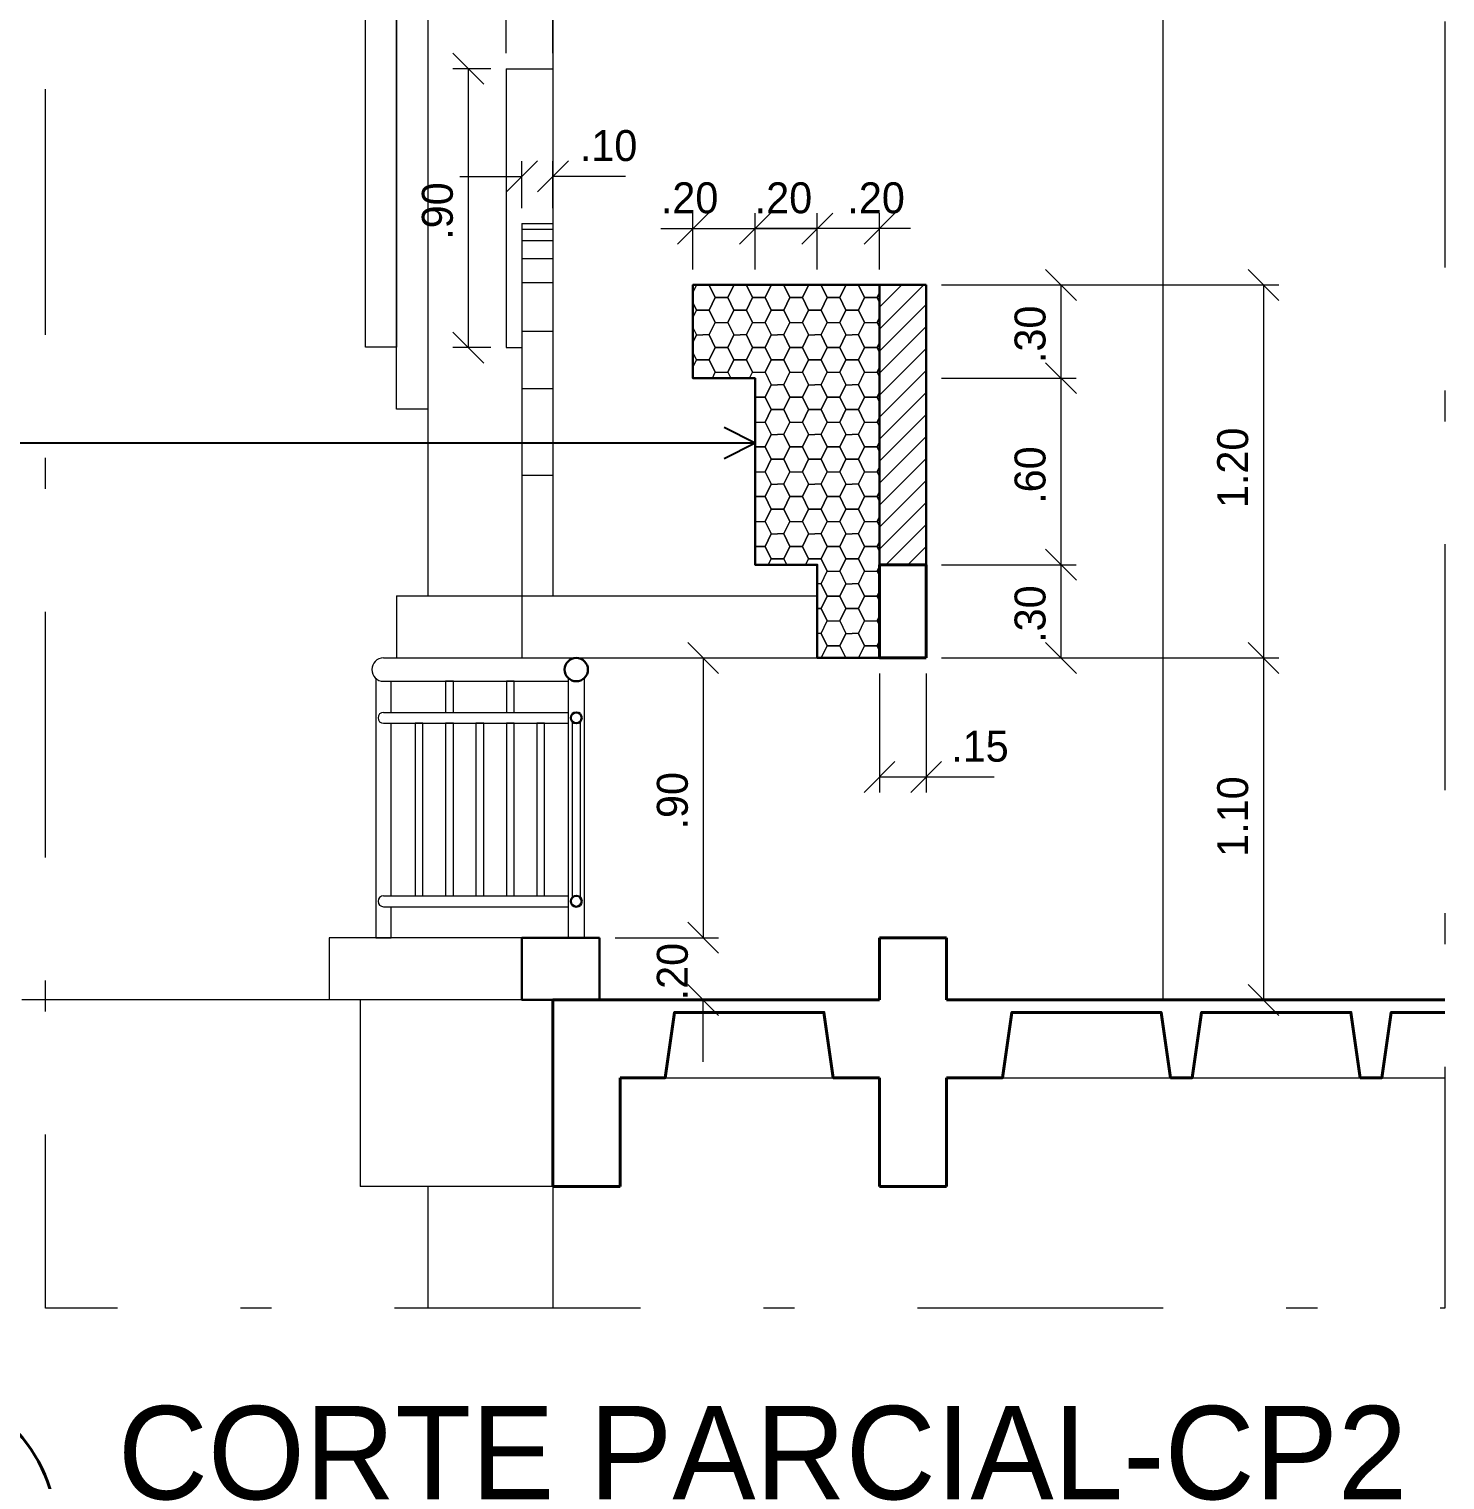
# Model space of a CAD drawing. Header units: metres. Extents: x 3.9 to 63.3, y 8 to 50.1.
# Drawn here: x 52.453 to 57.006, y 42.281 to 46.948 of the extents above; entities that cross this region are included whole.
import ezdxf
from ezdxf.enums import TextEntityAlignment as Align

# ---------------------------------------------------------------- set-up
doc = ezdxf.new("R2010")
doc.units = ezdxf.units.M
doc.header["$MEASUREMENT"] = 0
doc.linetypes.add('DGN Style 3', pattern=[1.383601, 0.988287, -0.395315])
doc.linetypes.add('DGN Style 4', pattern=[1.582247, 0.790629, -0.395315, 0.000988287, -0.395315])
doc.layers.get('Defpoints').update_dxf_attribs({"lineweight": 0})
for name, color, linetype, lineweight in [('$1$23B - Cotas Aux 2', 7, 'Continuous', 0), ('11 - Acabamentos', 7, 'Continuous', 0), ('5 - Laje em Corte', 7, 'Continuous', 0), ('Level 11-1', 7, 'Continuous', 0), ('Level 12', 7, 'Continuous', 0), ('Level 15', 7, 'Continuous', 0), ('Level 24-1', 7, 'Continuous', 0), ('Level 50', 7, 'Continuous', 0), ('Level 7', 7, 'Continuous', 0), ('Level 8', 7, 'Continuous', 0)]:
    doc.layers.add(name, color=color, linetype=linetype, lineweight=lineweight)
doc.styles.add('Style-CIVIL', font='CIVIL.shx')
doc.styles.add('Style-INTL_ENGINEERING', font='INTL_ENGINEERING.shx')
doc.dimstyles.get("Standard").update_dxf_attribs({"dimtxt": 0.18, "dimasz": 0.18, "dimexe": 0.18, "dimexo": 0.0625, "dimgap": 0.09, "dimtad": 0, "dimtih": 1, "dimtoh": 1, "dimdec": 4, "dimzin": 1, "dimdsep": 46, "dimtxsty": 'Standard', "dimcen": 0, "dimadec": 0, "dimazin": 0, "dimtfac": 1, "dimtdec": 4, "dimtofl": 0, "dimtmove": 0, "dimatfit": 3, "dimfxl": 0, "dimtolj": 1, "dimtzin": 1, "dimarcsym": 0})

# ---------------------------------------------------------------- blocks, each defined once
blk = doc.blocks.new('*U655')
at = {"layer": 'Level 8', "color": 172, "linetype": 'Continuous', "lineweight": 0, "extrusion": (0, 0, -1), "flags": 128}
for points in [[(-0.3845, 0.025), (0.45, 0.025), (0.45, -0.025), (-0.3845, -0.025)], [(-0.2452, 0.0125), (0.3203, 0.0125)], [(0.3203, -0.0125), (-0.2452, -0.0125)]]:
    blk.add_lwpolyline(points, dxfattribs=at)
at = {"layer": 'Level 8', "color": 172, "linetype": 'Continuous', "lineweight": 30, "extrusion": (0, 0, -1)}
for centre, radius in [((0.3325, 0), 0.0175), ((-0.2575, 0), 0.0175), ((-0.4125, 0), 0.0375)]:
    blk.add_circle(centre, radius, dxfattribs=at)
blk = doc.blocks.new('*U657')
at = {"layer": 'Level 11-1', "color": 2, "linetype": 'Continuous', "lineweight": 40}
blk.add_circle((-0.078187, -0.000775), 0.0096, dxfattribs=at)
at = {"layer": 'Level 11-1', "color": 2, "linetype": 'Continuous', "lineweight": 40, "style": 'Style-INTL_ENGINEERING'}
blk.add_text('CORTE PARCIAL-CP2', height=0.00599988, rotation=0.00068, dxfattribs=at).set_placement((-0.06465, 0.00138))
blk = doc.blocks.new('TerminatorOpen')
at = {"color": 0, "linetype": 'ByBlock', "lineweight": -2}
for q in [(-1, 0.5), (-1, 0), (-1, -0.5)]:
    blk.add_line((0, 0), q, dxfattribs=at)
blk = doc.blocks.new('*D660')
at = {"layer": 'Defpoints', "color": 2, "linetype": 'Continuous', "lineweight": 0}
for p, q in [((56.3728, 44.9751), (56.4723, 44.8756)), ((55.3873, 44.9253), (56.472, 44.9253)), ((56.4225, 44.9253), (56.4225, 43.8253)), ((56.4723, 43.7756), (56.3728, 43.8751)), ((56.1479, 43.8253), (56.472, 43.8253))]:
    blk.add_line(p, q, dxfattribs=at)
at = {"layer": 'Defpoints'}
for p in [(55.3378, 44.9253), (56.4225, 44.3753), (56.0984, 43.8253), (56.4225, 43.8253)]:
    blk.add_point(p, dxfattribs=at)
at = {"layer": 'Defpoints', "color": 2, "linetype": 'Continuous', "lineweight": 0, "style": 'Style-INTL_ENGINEERING'}
blk.add_text('1.10', height=0.0995, rotation=90, dxfattribs=at).set_placement((56.3233, 44.2856), align=Align.MIDDLE_LEFT)
blk = doc.blocks.new('_Oblique')
at = {"color": 0, "linetype": 'ByBlock', "lineweight": -2}
blk.add_line((0.5, 0.5), (-0.5, -0.5), dxfattribs=at)
blk = doc.blocks.new('*D659')
at = {"layer": 'Defpoints', "color": 2, "linetype": 'Continuous', "lineweight": 0}
for p, q in [((56.3728, 46.1751), (56.4723, 46.0756)), ((55.3873, 46.1253), (56.472, 46.1253)), ((56.4225, 46.1253), (56.4225, 44.9253)), ((56.4723, 44.8756), (56.3728, 44.9751)), ((55.3873, 44.9253), (56.472, 44.9253))]:
    blk.add_line(p, q, dxfattribs=at)
at = {"layer": 'Defpoints'}
for p in [(55.3378, 46.1253), (56.4225, 45.5253), (55.3378, 44.9253), (56.4225, 44.9253)]:
    blk.add_point(p, dxfattribs=at)
at = {"layer": 'Defpoints', "color": 2, "linetype": 'Continuous', "lineweight": 0, "style": 'Style-INTL_ENGINEERING'}
blk.add_text('1.20', height=0.0995, rotation=90, dxfattribs=at).set_placement((56.3233, 45.4074), align=Align.MIDDLE_LEFT)
blk = doc.blocks.new('*D662')
at = {"layer": 'Defpoints', "color": 2, "linetype": 'Continuous', "lineweight": 0}
for p, q in [((54.6208, 44.2248), (54.6208, 44.0253)), ((54.6706, 43.9756), (54.5711, 44.0751)), ((54.3373, 44.0253), (54.6703, 44.0253)), ((54.5711, 43.8751), (54.6706, 43.7756)), ((54.3188, 43.8253), (54.6703, 43.8253)), ((54.6208, 43.6258), (54.6208, 43.8253))]:
    blk.add_line(p, q, dxfattribs=at)
at = {"layer": 'Defpoints'}
for p in [(54.2878, 44.0253), (54.6208, 43.9253), (54.2693, 43.8253), (54.6208, 43.8253)]:
    blk.add_point(p, dxfattribs=at)
at = {"layer": 'Defpoints', "color": 2, "linetype": 'Continuous', "lineweight": 0, "style": 'Style-INTL_ENGINEERING'}
blk.add_text('.20', height=0.0995, rotation=90, dxfattribs=at).set_placement((54.5216, 43.8239), align=Align.MIDDLE_LEFT)
blk = doc.blocks.new('*D661')
at = {"layer": 'Defpoints', "color": 2, "linetype": 'Continuous', "lineweight": 0}
for p, q in [((54.5711, 44.9751), (54.6706, 44.8756)), ((54.5623, 44.9253), (54.6703, 44.9253)), ((54.6208, 44.9253), (54.6208, 44.0253)), ((54.6706, 43.9756), (54.5711, 44.0751)), ((54.3373, 44.0253), (54.6703, 44.0253))]:
    blk.add_line(p, q, dxfattribs=at)
at = {"layer": 'Defpoints'}
for p in [(54.5128, 44.9253), (54.6208, 44.4753), (54.2878, 44.0253), (54.6208, 44.0253)]:
    blk.add_point(p, dxfattribs=at)
at = {"layer": 'Defpoints', "color": 2, "linetype": 'Continuous', "lineweight": 0, "style": 'Style-INTL_ENGINEERING'}
blk.add_text('.90', height=0.0995, rotation=90, dxfattribs=at).set_placement((54.5216, 44.3735), align=Align.MIDDLE_LEFT)
blk = doc.blocks.new('*D663')
at = {"layer": 'Defpoints', "color": 2, "linetype": 'Continuous', "lineweight": 0}
for p, q in [((53.9381, 47.0216), (54.0376, 47.1211)), ((53.9878, 46.8703), (53.9878, 47.1208)), ((54.1876, 47.1211), (54.0881, 47.0216)), ((54.1378, 46.8703), (54.1378, 47.1208)), ((54.1378, 47.0713), (53.9878, 47.0713)), ((54.4199, 47.0713), (54.1378, 47.0713))]:
    blk.add_line(p, q, dxfattribs=at)
at = {"layer": 'Defpoints'}
for p in [(54.1378, 47.0713), (54.3509, 47.0713), (53.9878, 46.8208), (54.1378, 46.8208)]:
    blk.add_point(p, dxfattribs=at)
at = {"layer": 'Defpoints', "color": 2, "linetype": 'Continuous', "lineweight": 0, "style": 'Style-INTL_ENGINEERING'}
blk.add_text('.15', height=0.0995, dxfattribs=at).set_placement((54.282, 47.1706), align=Align.MIDDLE_LEFT)
blk = doc.blocks.new('*D664')
at = {"layer": 'Defpoints', "color": 2, "linetype": 'Continuous', "lineweight": 0}
for p, q in [((54.0876, 46.5241), (53.9881, 46.4246)), ((54.0378, 46.3721), (54.0378, 46.5239)), ((54.0881, 46.4246), (54.1876, 46.5241)), ((54.1378, 46.3721), (54.1378, 46.5239)), ((53.8383, 46.4744), (54.0378, 46.4744)), ((54.3706, 46.4744), (54.1378, 46.4744))]:
    blk.add_line(p, q, dxfattribs=at)
at = {"layer": 'Defpoints'}
for p in [(54.1378, 46.4744), (54.2973, 46.4744), (54.0378, 46.3226), (54.1378, 46.3226)]:
    blk.add_point(p, dxfattribs=at)
at = {"layer": 'Defpoints', "color": 2, "linetype": 'Continuous', "lineweight": 0, "style": 'Style-INTL_ENGINEERING'}
blk.add_text('.10', height=0.0995, dxfattribs=at).set_placement((54.2241, 46.5736), align=Align.MIDDLE_LEFT)
blk = doc.blocks.new('*D665')
at = {"layer": 'Defpoints', "color": 2, "linetype": 'Continuous', "lineweight": 0}
for p, q in [((55.1878, 44.8758), (55.1878, 44.4928)), ((55.3378, 44.8758), (55.3378, 44.4928)), ((55.1381, 44.4925), (55.2376, 44.592)), ((55.3876, 44.592), (55.2881, 44.4925)), ((55.3378, 44.5423), (55.1878, 44.5423)), ((55.5562, 44.5423), (55.3378, 44.5423))]:
    blk.add_line(p, q, dxfattribs=at)
at = {"layer": 'Defpoints'}
for p in [(55.1878, 44.9253), (55.3378, 44.9253), (55.3378, 44.5423), (55.4873, 44.5423)]:
    blk.add_point(p, dxfattribs=at)
at = {"layer": 'Defpoints', "color": 2, "linetype": 'Continuous', "lineweight": 0, "style": 'Style-INTL_ENGINEERING'}
blk.add_text('.15', height=0.0995, dxfattribs=at).set_placement((55.4183, 44.6415), align=Align.MIDDLE_LEFT)
blk = doc.blocks.new('*D666')
at = {"layer": 'Defpoints', "color": 2, "linetype": 'Continuous', "lineweight": 0}
for p, q in [((53.8155, 46.8706), (53.915, 46.7711)), ((53.9383, 46.8208), (53.8158, 46.8208)), ((53.8653, 46.8208), (53.8653, 45.9237)), ((53.915, 45.874), (53.8155, 45.9735)), ((53.9383, 45.9237), (53.8158, 45.9237))]:
    blk.add_line(p, q, dxfattribs=at)
at = {"layer": 'Defpoints'}
for p in [(53.9878, 46.8208), (53.8653, 46.3723), (53.8653, 45.9237), (53.9878, 45.9237)]:
    blk.add_point(p, dxfattribs=at)
at = {"layer": 'Defpoints', "color": 2, "linetype": 'Continuous', "lineweight": 0, "style": 'Style-INTL_ENGINEERING'}
blk.add_text('.90', height=0.0995, rotation=90, dxfattribs=at).set_placement((53.766, 46.2704), align=Align.MIDDLE_LEFT)
blk = doc.blocks.new('*D668')
at = {"layer": 'Defpoints', "color": 2, "linetype": 'Continuous', "lineweight": 0}
for p, q in [((55.7213, 45.8751), (55.8208, 45.7756)), ((55.3873, 45.8253), (55.8205, 45.8253)), ((55.771, 45.8253), (55.771, 45.2253)), ((55.8208, 45.1756), (55.7213, 45.2751)), ((55.3873, 45.2253), (55.8205, 45.2253))]:
    blk.add_line(p, q, dxfattribs=at)
at = {"layer": 'Defpoints'}
for p in [(55.3378, 45.8253), (55.771, 45.5253), (55.3378, 45.2253), (55.771, 45.2253)]:
    blk.add_point(p, dxfattribs=at)
at = {"layer": 'Defpoints', "color": 2, "linetype": 'Continuous', "lineweight": 0, "style": 'Style-INTL_ENGINEERING'}
blk.add_text('.60', height=0.0995, rotation=90, dxfattribs=at).set_placement((55.6718, 45.4211), align=Align.MIDDLE_LEFT)
blk = doc.blocks.new('*D669')
at = {"layer": 'Defpoints', "color": 2, "linetype": 'Continuous', "lineweight": 0}
for p, q in [((55.7213, 45.2751), (55.8208, 45.1756)), ((55.3873, 45.2253), (55.8205, 45.2253)), ((55.771, 45.2253), (55.771, 44.9253)), ((55.8208, 44.8756), (55.7213, 44.9751)), ((55.3873, 44.9253), (55.8205, 44.9253))]:
    blk.add_line(p, q, dxfattribs=at)
at = {"layer": 'Defpoints'}
for p in [(55.3378, 45.2253), (55.771, 45.0753), (55.3378, 44.9253), (55.771, 44.9253)]:
    blk.add_point(p, dxfattribs=at)
at = {"layer": 'Defpoints', "color": 2, "linetype": 'Continuous', "lineweight": 0, "style": 'Style-INTL_ENGINEERING'}
blk.add_text('.30', height=0.0995, rotation=90, dxfattribs=at).set_placement((55.6718, 44.9739), align=Align.MIDDLE_LEFT)
blk = doc.blocks.new('*D667')
at = {"layer": 'Defpoints', "color": 2, "linetype": 'Continuous', "lineweight": 0}
for p, q in [((55.7213, 46.1751), (55.8208, 46.0756)), ((55.3873, 46.1253), (55.8205, 46.1253)), ((55.771, 46.1253), (55.771, 45.8253)), ((55.8208, 45.7756), (55.7213, 45.8751)), ((55.3873, 45.8253), (55.8205, 45.8253))]:
    blk.add_line(p, q, dxfattribs=at)
at = {"layer": 'Defpoints'}
for p in [(55.3378, 46.1253), (55.771, 45.9753), (55.3378, 45.8253), (55.771, 45.8253)]:
    blk.add_point(p, dxfattribs=at)
at = {"layer": 'Defpoints', "color": 2, "linetype": 'Continuous', "lineweight": 0, "style": 'Style-INTL_ENGINEERING'}
blk.add_text('.30', height=0.0995, rotation=90, dxfattribs=at).set_placement((55.6718, 45.8739), align=Align.MIDDLE_LEFT)
blk = doc.blocks.new('*D671')
at = {"layer": 'Defpoints', "color": 2, "linetype": 'Continuous', "lineweight": 0}
for p, q in [((54.8376, 46.356), (54.7381, 46.2565)), ((54.7878, 46.1748), (54.7878, 46.3558)), ((54.9381, 46.2565), (55.0376, 46.356)), ((54.9878, 46.1748), (54.9878, 46.3558)), ((54.5883, 46.3063), (54.7878, 46.3063)), ((55.1873, 46.3063), (54.9878, 46.3063))]:
    blk.add_line(p, q, dxfattribs=at)
at = {"layer": 'Defpoints'}
for p in [(54.7878, 46.3063), (54.8878, 46.3063), (54.7878, 46.1253), (54.9878, 46.1253)]:
    blk.add_point(p, dxfattribs=at)
at = {"layer": 'Defpoints', "color": 2, "linetype": 'Continuous', "lineweight": 0, "style": 'Style-INTL_ENGINEERING'}
blk.add_text('.20', height=0.0995, dxfattribs=at).set_placement((54.7864, 46.4055), align=Align.MIDDLE_LEFT)
blk = doc.blocks.new('*D672')
at = {"layer": 'Defpoints', "color": 2, "linetype": 'Continuous', "lineweight": 0}
for p, q in [((54.6376, 46.356), (54.5381, 46.2565)), ((54.5878, 46.1748), (54.5878, 46.3558)), ((54.7381, 46.2565), (54.8376, 46.356)), ((54.7878, 46.1748), (54.7878, 46.3558)), ((54.4847, 46.3063), (54.5878, 46.3063)), ((54.9873, 46.3063), (54.7878, 46.3063))]:
    blk.add_line(p, q, dxfattribs=at)
at = {"layer": 'Defpoints'}
for p in [(54.5861, 46.3063), (54.5878, 46.3063), (54.5878, 46.1253), (54.7878, 46.1253)]:
    blk.add_point(p, dxfattribs=at)
at = {"layer": 'Defpoints', "color": 2, "linetype": 'Continuous', "lineweight": 0, "style": 'Style-INTL_ENGINEERING'}
blk.add_text('.20', height=0.0995, dxfattribs=at).set_placement((54.4847, 46.4055), align=Align.MIDDLE_LEFT)
blk = doc.blocks.new('*D670')
at = {"layer": 'Defpoints', "color": 2, "linetype": 'Continuous', "lineweight": 0}
for p, q in [((55.0376, 46.356), (54.9381, 46.2565)), ((54.9878, 46.1748), (54.9878, 46.3558)), ((55.1381, 46.2565), (55.2376, 46.356)), ((55.1878, 46.1748), (55.1878, 46.3558)), ((54.7883, 46.3063), (54.9878, 46.3063)), ((55.2873, 46.3063), (55.1878, 46.3063))]:
    blk.add_line(p, q, dxfattribs=at)
at = {"layer": 'Defpoints'}
for p in [(54.9878, 46.3063), (55.1859, 46.3063), (54.9878, 46.1253), (55.1878, 46.1253)]:
    blk.add_point(p, dxfattribs=at)
at = {"layer": 'Defpoints', "color": 2, "linetype": 'Continuous', "lineweight": 0, "style": 'Style-INTL_ENGINEERING'}
blk.add_text('.20', height=0.0995, dxfattribs=at).set_placement((55.0844, 46.4055), align=Align.MIDDLE_LEFT)

msp = doc.modelspace()

# ---------------------------------------------------------------- linework, layer by layer
at = {"layer": '$1$23B - Cotas Aux 2', "color": 7, "linetype": 'Continuous', "lineweight": 30}
msp.add_line((54.2878, 44.0253), (54.2878, 43.8253), dxfattribs=at)
at = {"layer": '$1$23B - Cotas Aux 2', "color": 7, "linetype": 'Continuous', "lineweight": 30, "flags": 128}
msp.add_lwpolyline([(54.2878, 44.0253), (54.0378, 44.0253), (54.0378, 43.8253), (54.1378, 43.8253)], dxfattribs=at)
at = {"layer": '11 - Acabamentos', "color": 30, "linetype": 'Continuous', "lineweight": 13}
for p, q in [((53.7351, 48.1253), (53.7351, 45.1253)), ((54.1378, 47.7753), (54.1378, 45.1253)), ((56.0984, 47.7753), (56.0984, 43.8253)), ((53.9878, 46.8208), (54.1378, 46.8208)), ((53.9878, 46.8208), (53.9878, 45.9237)), ((54.0378, 46.3226), (54.0378, 44.9253)), ((54.0378, 46.3226), (54.1378, 46.3226)), ((54.0378, 46.3044), (54.1378, 46.3044)), ((54.0378, 46.2686), (54.1378, 46.2686)), ((54.0378, 46.2099), (54.1378, 46.2099)), ((54.0378, 46.1329), (54.1378, 46.1329)), ((54.0378, 45.9762), (54.1378, 45.9762)), ((53.9878, 45.9237), (54.0378, 45.9237)), ((54.0378, 45.7916), (54.1378, 45.7916)), ((54.0378, 45.5131), (54.1378, 45.5131)), ((53.6351, 45.1253), (54.0378, 45.1253)), ((53.6351, 45.1253), (53.6351, 44.9253)), ((54.0378, 45.1253), (54.9878, 45.1253)), ((54.0378, 44.9253), (54.9878, 44.9253)), ((53.4178, 44.0253), (53.4178, 43.8253)), ((54.0378, 44.0253), (53.4178, 44.0253)), ((54.0378, 43.8253), (53.4178, 43.8253)), ((53.5178, 43.8253), (53.5178, 43.2253)), ((54.1378, 43.2253), (53.5178, 43.2253)), ((53.7351, 43.2253), (53.7351, 42.834)), ((54.1378, 43.2253), (54.1378, 42.834))]:
    msp.add_line(p, q, dxfattribs=at)
at = {"layer": '11 - Acabamentos', "color": 8, "linetype": 'Continuous', "lineweight": 0}
for p, q in [((54.5878, 46.1004), (54.5998, 46.1243)), ((54.5998, 46.1243), (54.5878, 46.1004)), ((54.5993, 46.1253), (54.5998, 46.1243)), ((54.5998, 46.1243), (54.6198, 46.1243)), ((54.6398, 46.1243), (54.6198, 46.1243)), ((54.6398, 46.1243), (54.6403, 46.1253)), ((54.6398, 46.1243), (54.6598, 46.0843)), ((54.7193, 46.1253), (54.7198, 46.1243)), ((54.7198, 46.1243), (54.7398, 46.1243)), ((54.7598, 46.1243), (54.7398, 46.1243)), ((54.7598, 46.1243), (54.7603, 46.1253)), ((54.7598, 46.1243), (54.7798, 46.0843)), ((54.8393, 46.1253), (54.8398, 46.1243)), ((54.8398, 46.1243), (54.8598, 46.1243)), ((54.8798, 46.1243), (54.8598, 46.1243)), ((54.8798, 46.1243), (54.8803, 46.1253)), ((54.8798, 46.1243), (54.8998, 46.0843)), ((54.9593, 46.1253), (54.9598, 46.1243)), ((54.9598, 46.1243), (54.9798, 46.1243)), ((54.9998, 46.1243), (54.9798, 46.1243)), ((54.9998, 46.1243), (55.0003, 46.1253)), ((54.9998, 46.1243), (55.0198, 46.0843)), ((55.0793, 46.1253), (55.0798, 46.1243)), ((55.0798, 46.1243), (55.0998, 46.1243)), ((55.1198, 46.1243), (55.0998, 46.1243)), ((55.1198, 46.1243), (55.1203, 46.1253)), ((55.1198, 46.1243), (55.1398, 46.0843)), ((54.5878, 46.0683), (54.5998, 46.0443)), ((54.5998, 46.0443), (54.6198, 46.0443)), ((54.7198, 46.0443), (54.7398, 46.0443)), ((54.8398, 46.0443), (54.8598, 46.0443)), ((54.9598, 46.0443), (54.9798, 46.0443)), ((55.0798, 46.0443), (55.0998, 46.0443)), ((54.5878, 45.9883), (54.5998, 45.9643)), ((54.5878, 45.9404), (54.5998, 45.9643)), ((54.5998, 45.9643), (54.5878, 45.9404)), ((54.5998, 45.9643), (54.6198, 45.9643)), ((54.6398, 45.9643), (54.6198, 45.9643)), ((54.6398, 45.9643), (54.6598, 45.9243)), ((54.7198, 45.9643), (54.7398, 45.9643)), ((54.7598, 45.9643), (54.7398, 45.9643)), ((54.7598, 45.9643), (54.7798, 45.9243)), ((54.8398, 45.9643), (54.8598, 45.9643)), ((54.8798, 45.9643), (54.8598, 45.9643)), ((54.8798, 45.9643), (54.8998, 45.9243)), ((54.9598, 45.9643), (54.9798, 45.9643)), ((54.9998, 45.9643), (54.9798, 45.9643)), ((54.9998, 45.9643), (55.0198, 45.9243)), ((55.0798, 45.9643), (55.0998, 45.9643)), ((55.1198, 45.9643), (55.0998, 45.9643)), ((55.1198, 45.9643), (55.1398, 45.9243)), ((54.5878, 45.9083), (54.5998, 45.8843)), ((54.5998, 45.8843), (54.6198, 45.8843)), ((54.7198, 45.8843), (54.7398, 45.8843)), ((54.8398, 45.8843), (54.8598, 45.8843)), ((54.9598, 45.8843), (54.9798, 45.8843)), ((55.0798, 45.8843), (55.0998, 45.8843)), ((54.5878, 45.8283), (54.5893, 45.8253)), ((54.8398, 45.8043), (54.8598, 45.8043)), ((54.8798, 45.8043), (54.8598, 45.8043)), ((54.8798, 45.8043), (54.8998, 45.7643)), ((54.9598, 45.8043), (54.9798, 45.8043)), ((54.9998, 45.8043), (54.9798, 45.8043)), ((54.9998, 45.8043), (55.0198, 45.7643)), ((55.0798, 45.8043), (55.0998, 45.8043)), ((55.1198, 45.8043), (55.0998, 45.8043)), ((55.1198, 45.8043), (55.1398, 45.7643)), ((54.8398, 45.7243), (54.8598, 45.7243)), ((54.9598, 45.7243), (54.9798, 45.7243)), ((55.0798, 45.7243), (55.0998, 45.7243)), ((54.8398, 45.6443), (54.8598, 45.6443)), ((54.8798, 45.6443), (54.8598, 45.6443)), ((54.8798, 45.6443), (54.8998, 45.6043)), ((54.9598, 45.6443), (54.9798, 45.6443)), ((54.9998, 45.6443), (54.9798, 45.6443)), ((54.9998, 45.6443), (55.0198, 45.6043)), ((55.0798, 45.6443), (55.0998, 45.6443)), ((55.1198, 45.6443), (55.0998, 45.6443)), ((55.1198, 45.6443), (55.1398, 45.6043)), ((54.8398, 45.5643), (54.8598, 45.5643)), ((54.9598, 45.5643), (54.9798, 45.5643)), ((55.0798, 45.5643), (55.0998, 45.5643)), ((54.8398, 45.4843), (54.8598, 45.4843)), ((54.8798, 45.4843), (54.8598, 45.4843)), ((54.8798, 45.4843), (54.8998, 45.4443)), ((54.9598, 45.4843), (54.9798, 45.4843)), ((54.9998, 45.4843), (54.9798, 45.4843)), ((54.9998, 45.4843), (55.0198, 45.4443)), ((55.0798, 45.4843), (55.0998, 45.4843)), ((55.1198, 45.4843), (55.0998, 45.4843)), ((55.1198, 45.4843), (55.1398, 45.4443)), ((54.8398, 45.4043), (54.8598, 45.4043)), ((54.9598, 45.4043), (54.9798, 45.4043)), ((55.0798, 45.4043), (55.0998, 45.4043)), ((54.8398, 45.3243), (54.8598, 45.3243)), ((54.8798, 45.3243), (54.8598, 45.3243)), ((54.8798, 45.3243), (54.8998, 45.2843)), ((54.9598, 45.3243), (54.9798, 45.3243)), ((54.9998, 45.3243), (54.9798, 45.3243)), ((54.9998, 45.3243), (55.0198, 45.2843)), ((55.0798, 45.3243), (55.0998, 45.3243)), ((55.1198, 45.3243), (55.0998, 45.3243)), ((55.1198, 45.3243), (55.1398, 45.2843)), ((54.8398, 45.2443), (54.8598, 45.2443)), ((54.9598, 45.2443), (54.9798, 45.2443)), ((55.0798, 45.2443), (55.0998, 45.2443)), ((54.9998, 45.1643), (54.9878, 45.1643)), ((54.9998, 45.1643), (55.0198, 45.1243)), ((55.0798, 45.1643), (55.0998, 45.1643)), ((55.1198, 45.1643), (55.0998, 45.1643)), ((55.1198, 45.1643), (55.1398, 45.1243)), ((55.0798, 45.0843), (55.0998, 45.0843)), ((54.9998, 45.0043), (54.9878, 45.0043)), ((54.9998, 45.0043), (55.0198, 44.9643)), ((55.0798, 45.0043), (55.0998, 45.0043)), ((55.1198, 45.0043), (55.0998, 45.0043)), ((55.1198, 45.0043), (55.1398, 44.9643))]:
    msp.add_line(p, q, dxfattribs=at)
at = {"layer": '11 - Acabamentos', "color": 30, "linetype": 'Continuous', "lineweight": 13, "flags": 128}
for points in [[(53.6351, 45.9253), (53.5351, 45.9253), (53.5351, 48.6753), (53.6351, 48.6753)], [(53.7351, 45.7253), (53.6351, 45.7253), (53.6351, 48.6753), (53.7351, 48.6753)]]:
    msp.add_lwpolyline(points, close=True, dxfattribs=at)
at = {"layer": '11 - Acabamentos', "color": 8, "linetype": 'Continuous', "lineweight": 0, "flags": 128}
for points in [[(54.6198, 46.0443), (54.6398, 46.0443), (54.6598, 46.0843), (54.6398, 46.1243)], [(54.6598, 46.0843), (54.6998, 46.0843), (54.7198, 46.1243)], [(54.7198, 46.1243), (54.6998, 46.0843), (54.7198, 46.0443)], [(54.7398, 46.0443), (54.7598, 46.0443), (54.7798, 46.0843), (54.7598, 46.1243)], [(54.7798, 46.0843), (54.8198, 46.0843), (54.8398, 46.1243)], [(54.8398, 46.1243), (54.8198, 46.0843), (54.8398, 46.0443)], [(54.8598, 46.0443), (54.8798, 46.0443), (54.8998, 46.0843), (54.8798, 46.1243)], [(54.8998, 46.0843), (54.9398, 46.0843), (54.9598, 46.1243)], [(54.9598, 46.1243), (54.9398, 46.0843), (54.9598, 46.0443)], [(54.9798, 46.0443), (54.9998, 46.0443), (55.0198, 46.0843), (54.9998, 46.1243)], [(55.0198, 46.0843), (55.0598, 46.0843), (55.0798, 46.1243)], [(55.0798, 46.1243), (55.0598, 46.0843), (55.0798, 46.0443)], [(55.0998, 46.0443), (55.1198, 46.0443), (55.1398, 46.0843), (55.1198, 46.1243)], [(54.5878, 46.0204), (54.5998, 46.0443), (54.5878, 46.0683)], [(54.6598, 46.0043), (54.6998, 46.0043), (54.7198, 46.0443), (54.6998, 46.0843), (54.6598, 46.0843), (54.6398, 46.0443), (54.6598, 46.0043)], [(54.7798, 46.0043), (54.8198, 46.0043), (54.8398, 46.0443), (54.8198, 46.0843), (54.7798, 46.0843), (54.7598, 46.0443), (54.7798, 46.0043)], [(54.8998, 46.0043), (54.9398, 46.0043), (54.9598, 46.0443), (54.9398, 46.0843), (54.8998, 46.0843), (54.8798, 46.0443), (54.8998, 46.0043)], [(55.0198, 46.0043), (55.0598, 46.0043), (55.0798, 46.0443), (55.0598, 46.0843), (55.0198, 46.0843), (54.9998, 46.0443), (55.0198, 46.0043)], [(55.1878, 46.0683), (55.1798, 46.0843), (55.1398, 46.0843), (55.1198, 46.0443), (55.1398, 46.0043)], [(55.1398, 46.0843), (55.1798, 46.0843), (55.1878, 46.1004)], [(55.1878, 46.1004), (55.1798, 46.0843), (55.1878, 46.0683)], [(54.6198, 46.0443), (54.5998, 46.0443), (54.5878, 46.0204)], [(54.6398, 45.9643), (54.6598, 46.0043), (54.6398, 46.0443), (54.6198, 46.0443)], [(54.7398, 46.0443), (54.7198, 46.0443), (54.6998, 46.0043), (54.7198, 45.9643)], [(54.7598, 45.9643), (54.7798, 46.0043), (54.7598, 46.0443), (54.7398, 46.0443)], [(54.8598, 46.0443), (54.8398, 46.0443), (54.8198, 46.0043), (54.8398, 45.9643)], [(54.8798, 45.9643), (54.8998, 46.0043), (54.8798, 46.0443), (54.8598, 46.0443)], [(54.9798, 46.0443), (54.9598, 46.0443), (54.9398, 46.0043), (54.9598, 45.9643)], [(54.9998, 45.9643), (55.0198, 46.0043), (54.9998, 46.0443), (54.9798, 46.0443)], [(55.0998, 46.0443), (55.0798, 46.0443), (55.0598, 46.0043), (55.0798, 45.9643)], [(55.1198, 45.9643), (55.1398, 46.0043), (55.1198, 46.0443), (55.0998, 46.0443)], [(55.1398, 46.0043), (55.1798, 46.0043), (55.1878, 46.0204)], [(55.1878, 46.0204), (55.1798, 46.0043), (55.1878, 45.9883)], [(54.6198, 45.8843), (54.6398, 45.8843), (54.6598, 45.9243), (54.6398, 45.9643)], [(54.6598, 45.9243), (54.6998, 45.9243), (54.7198, 45.9643)], [(54.7198, 45.9643), (54.6998, 45.9243), (54.7198, 45.8843)], [(54.7398, 45.8843), (54.7598, 45.8843), (54.7798, 45.9243), (54.7598, 45.9643)], [(54.7798, 45.9243), (54.8198, 45.9243), (54.8398, 45.9643)], [(54.8398, 45.9643), (54.8198, 45.9243), (54.8398, 45.8843)], [(54.8598, 45.8843), (54.8798, 45.8843), (54.8998, 45.9243), (54.8798, 45.9643)], [(54.8998, 45.9243), (54.9398, 45.9243), (54.9598, 45.9643)], [(54.9598, 45.9643), (54.9398, 45.9243), (54.9598, 45.8843)], [(54.9798, 45.8843), (54.9998, 45.8843), (55.0198, 45.9243), (54.9998, 45.9643)], [(55.0198, 45.9243), (55.0598, 45.9243), (55.0798, 45.9643)], [(55.0798, 45.9643), (55.0598, 45.9243), (55.0798, 45.8843)], [(55.0998, 45.8843), (55.1198, 45.8843), (55.1398, 45.9243), (55.1198, 45.9643)], [(55.1398, 45.9243), (55.1798, 45.9243), (55.1878, 45.9404)], [(55.1878, 45.9404), (55.1798, 45.9243), (55.1878, 45.9083)], [(54.5878, 45.8604), (54.5998, 45.8843), (54.5878, 45.9083)], [(54.6198, 45.8843), (54.5998, 45.8843), (54.5878, 45.8604)], [(54.6503, 45.8253), (54.6598, 45.8443), (54.6398, 45.8843), (54.6198, 45.8843)], [(54.6598, 45.8443), (54.6998, 45.8443), (54.7198, 45.8843), (54.6998, 45.9243), (54.6598, 45.9243), (54.6398, 45.8843), (54.6598, 45.8443)], [(54.7398, 45.8843), (54.7198, 45.8843), (54.6998, 45.8443), (54.7093, 45.8253)], [(54.7703, 45.8253), (54.7798, 45.8443), (54.7598, 45.8843), (54.7398, 45.8843)], [(54.7798, 45.8443), (54.8198, 45.8443), (54.8398, 45.8843), (54.8198, 45.9243), (54.7798, 45.9243), (54.7598, 45.8843), (54.7798, 45.8443)], [(54.8598, 45.8843), (54.8398, 45.8843), (54.8198, 45.8443), (54.8398, 45.8043)], [(54.8798, 45.8043), (54.8998, 45.8443), (54.8798, 45.8843), (54.8598, 45.8843)], [(54.8998, 45.8443), (54.9398, 45.8443), (54.9598, 45.8843), (54.9398, 45.9243), (54.8998, 45.9243), (54.8798, 45.8843), (54.8998, 45.8443)], [(54.9798, 45.8843), (54.9598, 45.8843), (54.9398, 45.8443), (54.9598, 45.8043)], [(54.9998, 45.8043), (55.0198, 45.8443), (54.9998, 45.8843), (54.9798, 45.8843)], [(55.0198, 45.8443), (55.0598, 45.8443), (55.0798, 45.8843), (55.0598, 45.9243), (55.0198, 45.9243), (54.9998, 45.8843), (55.0198, 45.8443)], [(55.0998, 45.8843), (55.0798, 45.8843), (55.0598, 45.8443), (55.0798, 45.8043)], [(55.1198, 45.8043), (55.1398, 45.8443), (55.1198, 45.8843), (55.0998, 45.8843)], [(55.1878, 45.9083), (55.1798, 45.9243), (55.1398, 45.9243), (55.1198, 45.8843), (55.1398, 45.8443)], [(55.1398, 45.8443), (55.1798, 45.8443), (55.1878, 45.8604)], [(55.1878, 45.8604), (55.1798, 45.8443), (55.1878, 45.8283)], [(54.7878, 45.7643), (54.8198, 45.7643), (54.8398, 45.8043)], [(54.8398, 45.8043), (54.8198, 45.7643), (54.8398, 45.7243)], [(54.8598, 45.7243), (54.8798, 45.7243), (54.8998, 45.7643), (54.8798, 45.8043)], [(54.8998, 45.7643), (54.9398, 45.7643), (54.9598, 45.8043)], [(54.9598, 45.8043), (54.9398, 45.7643), (54.9598, 45.7243)], [(54.9798, 45.7243), (54.9998, 45.7243), (55.0198, 45.7643), (54.9998, 45.8043)], [(55.0198, 45.7643), (55.0598, 45.7643), (55.0798, 45.8043)], [(55.0798, 45.8043), (55.0598, 45.7643), (55.0798, 45.7243)], [(55.0998, 45.7243), (55.1198, 45.7243), (55.1398, 45.7643), (55.1198, 45.8043)], [(54.7878, 45.6843), (54.8198, 45.6843), (54.8398, 45.7243), (54.8198, 45.7643), (54.7878, 45.7643)], [(54.8998, 45.6843), (54.9398, 45.6843), (54.9598, 45.7243), (54.9398, 45.7643), (54.8998, 45.7643), (54.8798, 45.7243), (54.8998, 45.6843)], [(55.0198, 45.6843), (55.0598, 45.6843), (55.0798, 45.7243), (55.0598, 45.7643), (55.0198, 45.7643), (54.9998, 45.7243), (55.0198, 45.6843)], [(55.1878, 45.7483), (55.1798, 45.7643), (55.1398, 45.7643), (55.1198, 45.7243), (55.1398, 45.6843)], [(55.1398, 45.7643), (55.1798, 45.7643), (55.1878, 45.7804)], [(55.1878, 45.7804), (55.1798, 45.7643), (55.1878, 45.7483)], [(54.8598, 45.7243), (54.8398, 45.7243), (54.8198, 45.6843), (54.8398, 45.6443)], [(54.8798, 45.6443), (54.8998, 45.6843), (54.8798, 45.7243), (54.8598, 45.7243)], [(54.9798, 45.7243), (54.9598, 45.7243), (54.9398, 45.6843), (54.9598, 45.6443)], [(54.9998, 45.6443), (55.0198, 45.6843), (54.9998, 45.7243), (54.9798, 45.7243)], [(55.0998, 45.7243), (55.0798, 45.7243), (55.0598, 45.6843), (55.0798, 45.6443)], [(55.1198, 45.6443), (55.1398, 45.6843), (55.1198, 45.7243), (55.0998, 45.7243)], [(55.1398, 45.6843), (55.1798, 45.6843), (55.1878, 45.7004)], [(55.1878, 45.7004), (55.1798, 45.6843), (55.1878, 45.6683)], [(54.7878, 45.6043), (54.8198, 45.6043), (54.8398, 45.6443)], [(54.7878, 45.5243), (54.8198, 45.5243), (54.8398, 45.5643), (54.8198, 45.6043), (54.7878, 45.6043)], [(54.8398, 45.6443), (54.8198, 45.6043), (54.8398, 45.5643)], [(54.8598, 45.5643), (54.8798, 45.5643), (54.8998, 45.6043), (54.8798, 45.6443)], [(54.8998, 45.5243), (54.9398, 45.5243), (54.9598, 45.5643), (54.9398, 45.6043), (54.8998, 45.6043), (54.8798, 45.5643), (54.8998, 45.5243)], [(54.8998, 45.6043), (54.9398, 45.6043), (54.9598, 45.6443)], [(54.9598, 45.6443), (54.9398, 45.6043), (54.9598, 45.5643)], [(54.9798, 45.5643), (54.9998, 45.5643), (55.0198, 45.6043), (54.9998, 45.6443)], [(55.0198, 45.5243), (55.0598, 45.5243), (55.0798, 45.5643), (55.0598, 45.6043), (55.0198, 45.6043), (54.9998, 45.5643), (55.0198, 45.5243)], [(55.0198, 45.6043), (55.0598, 45.6043), (55.0798, 45.6443)], [(55.0798, 45.6443), (55.0598, 45.6043), (55.0798, 45.5643)], [(55.0998, 45.5643), (55.1198, 45.5643), (55.1398, 45.6043), (55.1198, 45.6443)], [(55.1878, 45.5883), (55.1798, 45.6043), (55.1398, 45.6043), (55.1198, 45.5643), (55.1398, 45.5243)], [(55.1398, 45.6043), (55.1798, 45.6043), (55.1878, 45.6204)], [(55.1878, 45.6204), (55.1798, 45.6043), (55.1878, 45.5883)], [(54.8598, 45.5643), (54.8398, 45.5643), (54.8198, 45.5243), (54.8398, 45.4843)], [(54.8798, 45.4843), (54.8998, 45.5243), (54.8798, 45.5643), (54.8598, 45.5643)], [(54.9798, 45.5643), (54.9598, 45.5643), (54.9398, 45.5243), (54.9598, 45.4843)], [(54.9998, 45.4843), (55.0198, 45.5243), (54.9998, 45.5643), (54.9798, 45.5643)], [(55.0998, 45.5643), (55.0798, 45.5643), (55.0598, 45.5243), (55.0798, 45.4843)], [(55.1198, 45.4843), (55.1398, 45.5243), (55.1198, 45.5643), (55.0998, 45.5643)], [(55.1398, 45.5243), (55.1798, 45.5243), (55.1878, 45.5404)], [(55.1878, 45.5404), (55.1798, 45.5243), (55.1878, 45.5083)], [(54.7878, 45.4443), (54.8198, 45.4443), (54.8398, 45.4843)], [(54.8398, 45.4843), (54.8198, 45.4443), (54.8398, 45.4043)], [(54.8598, 45.4043), (54.8798, 45.4043), (54.8998, 45.4443), (54.8798, 45.4843)], [(54.8998, 45.4443), (54.9398, 45.4443), (54.9598, 45.4843)], [(54.9598, 45.4843), (54.9398, 45.4443), (54.9598, 45.4043)], [(54.9798, 45.4043), (54.9998, 45.4043), (55.0198, 45.4443), (54.9998, 45.4843)], [(55.0198, 45.4443), (55.0598, 45.4443), (55.0798, 45.4843)], [(55.0798, 45.4843), (55.0598, 45.4443), (55.0798, 45.4043)], [(55.0998, 45.4043), (55.1198, 45.4043), (55.1398, 45.4443), (55.1198, 45.4843)], [(55.1398, 45.4443), (55.1798, 45.4443), (55.1878, 45.4604)], [(55.1878, 45.4604), (55.1798, 45.4443), (55.1878, 45.4283)], [(54.7878, 45.3643), (54.8198, 45.3643), (54.8398, 45.4043), (54.8198, 45.4443), (54.7878, 45.4443)], [(54.8998, 45.3643), (54.9398, 45.3643), (54.9598, 45.4043), (54.9398, 45.4443), (54.8998, 45.4443), (54.8798, 45.4043), (54.8998, 45.3643)], [(55.0198, 45.3643), (55.0598, 45.3643), (55.0798, 45.4043), (55.0598, 45.4443), (55.0198, 45.4443), (54.9998, 45.4043), (55.0198, 45.3643)], [(55.1878, 45.4283), (55.1798, 45.4443), (55.1398, 45.4443), (55.1198, 45.4043), (55.1398, 45.3643)], [(54.8598, 45.4043), (54.8398, 45.4043), (54.8198, 45.3643), (54.8398, 45.3243)], [(54.8798, 45.3243), (54.8998, 45.3643), (54.8798, 45.4043), (54.8598, 45.4043)], [(54.9798, 45.4043), (54.9598, 45.4043), (54.9398, 45.3643), (54.9598, 45.3243)], [(54.9998, 45.3243), (55.0198, 45.3643), (54.9998, 45.4043), (54.9798, 45.4043)], [(55.0998, 45.4043), (55.0798, 45.4043), (55.0598, 45.3643), (55.0798, 45.3243)], [(55.1198, 45.3243), (55.1398, 45.3643), (55.1198, 45.4043), (55.0998, 45.4043)], [(55.1398, 45.3643), (55.1798, 45.3643), (55.1878, 45.3804)], [(55.1878, 45.3804), (55.1798, 45.3643), (55.1878, 45.3483)], [(54.7878, 45.2843), (54.8198, 45.2843), (54.8398, 45.3243)], [(54.8398, 45.3243), (54.8198, 45.2843), (54.8398, 45.2443)], [(54.8598, 45.2443), (54.8798, 45.2443), (54.8998, 45.2843), (54.8798, 45.3243)], [(54.8998, 45.2843), (54.9398, 45.2843), (54.9598, 45.3243)], [(54.9598, 45.3243), (54.9398, 45.2843), (54.9598, 45.2443)], [(54.9798, 45.2443), (54.9998, 45.2443), (55.0198, 45.2843), (54.9998, 45.3243)], [(55.0198, 45.2843), (55.0598, 45.2843), (55.0798, 45.3243)], [(55.0798, 45.3243), (55.0598, 45.2843), (55.0798, 45.2443)], [(55.0998, 45.2443), (55.1198, 45.2443), (55.1398, 45.2843), (55.1198, 45.3243)], [(54.8303, 45.2253), (54.8398, 45.2443), (54.8198, 45.2843), (54.7878, 45.2843)], [(54.9503, 45.2253), (54.9598, 45.2443), (54.9398, 45.2843), (54.8998, 45.2843), (54.8798, 45.2443), (54.8893, 45.2253)], [(55.0198, 45.2043), (55.0598, 45.2043), (55.0798, 45.2443), (55.0598, 45.2843), (55.0198, 45.2843), (54.9998, 45.2443), (55.0198, 45.2043)], [(55.1878, 45.2683), (55.1798, 45.2843), (55.1398, 45.2843), (55.1198, 45.2443), (55.1398, 45.2043)], [(55.1398, 45.2843), (55.1798, 45.2843), (55.1878, 45.3004)], [(55.1878, 45.3004), (55.1798, 45.2843), (55.1878, 45.2683)], [(54.8598, 45.2443), (54.8398, 45.2443), (54.8303, 45.2253)], [(54.8893, 45.2253), (54.8798, 45.2443), (54.8598, 45.2443)], [(54.9798, 45.2443), (54.9598, 45.2443), (54.9503, 45.2253)], [(54.9998, 45.1643), (55.0198, 45.2043), (54.9998, 45.2443), (54.9798, 45.2443)], [(55.0998, 45.2443), (55.0798, 45.2443), (55.0598, 45.2043), (55.0798, 45.1643)], [(55.1198, 45.1643), (55.1398, 45.2043), (55.1198, 45.2443), (55.0998, 45.2443)], [(55.1398, 45.2043), (55.1798, 45.2043), (55.1878, 45.2204)], [(55.1878, 45.2204), (55.1798, 45.2043), (55.1878, 45.1883)], [(54.9878, 45.0843), (54.9998, 45.0843), (55.0198, 45.1243), (54.9998, 45.1643)], [(55.0198, 45.1243), (55.0598, 45.1243), (55.0798, 45.1643)], [(55.0798, 45.1643), (55.0598, 45.1243), (55.0798, 45.0843)], [(55.0998, 45.0843), (55.1198, 45.0843), (55.1398, 45.1243), (55.1198, 45.1643)], [(55.1398, 45.1243), (55.1798, 45.1243), (55.1878, 45.1404)], [(55.1878, 45.1404), (55.1798, 45.1243), (55.1878, 45.1083)], [(55.0198, 45.0443), (55.0598, 45.0443), (55.0798, 45.0843), (55.0598, 45.1243), (55.0198, 45.1243), (54.9998, 45.0843), (55.0198, 45.0443)], [(55.1878, 45.1083), (55.1798, 45.1243), (55.1398, 45.1243), (55.1198, 45.0843), (55.1398, 45.0443)], [(54.9998, 45.0043), (55.0198, 45.0443), (54.9998, 45.0843), (54.9878, 45.0843)], [(55.0998, 45.0843), (55.0798, 45.0843), (55.0598, 45.0443), (55.0798, 45.0043)], [(55.1198, 45.0043), (55.1398, 45.0443), (55.1198, 45.0843), (55.0998, 45.0843)], [(55.1398, 45.0443), (55.1798, 45.0443), (55.1878, 45.0604)], [(55.1878, 45.0604), (55.1798, 45.0443), (55.1878, 45.0283)], [(55.0003, 44.9253), (55.0198, 44.9643), (54.9998, 45.0043)], [(55.0198, 44.9643), (55.0598, 44.9643), (55.0798, 45.0043)], [(55.0798, 45.0043), (55.0598, 44.9643), (55.0793, 44.9253)], [(55.1203, 44.9253), (55.1398, 44.9643), (55.1198, 45.0043)], [(55.0793, 44.9253), (55.0598, 44.9643), (55.0198, 44.9643), (55.0003, 44.9253)], [(55.1878, 44.9483), (55.1798, 44.9643), (55.1398, 44.9643), (55.1203, 44.9253)], [(55.1398, 44.9643), (55.1798, 44.9643), (55.1878, 44.9804)], [(55.1878, 44.9804), (55.1798, 44.9643), (55.1878, 44.9483)]]:
    msp.add_lwpolyline(points, dxfattribs=at)
at = {"layer": '5 - Laje em Corte', "color": 1, "linetype": 'Continuous', "lineweight": 40}
for p, q in [((55.1878, 45.2253), (55.1878, 44.9253)), ((55.1878, 45.2253), (55.3378, 45.2253)), ((55.3378, 45.2253), (55.3378, 44.9253)), ((55.3378, 44.9253), (55.1878, 44.9253)), ((55.1878, 44.0253), (55.1878, 43.8253)), ((55.4034, 44.0253), (55.1878, 44.0253)), ((55.4034, 44.0253), (55.4034, 43.8253)), ((54.1378, 43.8253), (54.1378, 43.2253)), ((55.1878, 43.8253), (54.1378, 43.8253)), ((57.006, 43.8253), (55.4034, 43.8253)), ((54.3534, 43.5753), (54.3534, 43.2253)), ((55.1878, 43.5753), (55.1878, 43.2253)), ((55.4034, 43.5753), (55.4034, 43.2253)), ((54.3534, 43.2253), (54.1378, 43.2253)), ((55.4034, 43.2253), (55.1878, 43.2253))]:
    msp.add_line(p, q, dxfattribs=at)
at = {"layer": '5 - Laje em Corte', "color": 1, "linetype": 'Continuous', "lineweight": 0}
for p, q in [((54.4988, 43.5753), (55.0388, 43.5753)), ((55.5834, 43.5753), (57.006, 43.5753))]:
    msp.add_line(p, q, dxfattribs=at)
at = {"layer": '5 - Laje em Corte', "color": 1, "linetype": 'Continuous', "lineweight": 40, "flags": 128}
for points in [[(55.1878, 43.5753), (55.0388, 43.5753), (55.0088, 43.7853), (54.5288, 43.7853), (54.4988, 43.5753), (54.3534, 43.5753)], [(56.1234, 43.5753), (56.0934, 43.7853), (55.6134, 43.7853), (55.5834, 43.5753), (55.4034, 43.5753)], [(56.7334, 43.5753), (56.7034, 43.7853), (56.2234, 43.7853), (56.1934, 43.5753), (56.1234, 43.5753)], [(57.006, 43.7853), (56.8334, 43.7853), (56.8034, 43.5753), (56.7334, 43.5753)]]:
    msp.add_lwpolyline(points, dxfattribs=at)
at = {"layer": 'Defpoints', "color": 91, "linetype": 'DGN Style 3', "lineweight": 0}
msp.add_line((53.4178, 43.8253), (50.9958, 43.8253), dxfattribs=at)
at = {"layer": 'Level 15', "color": 8, "linetype": 'Continuous', "lineweight": 0}
for p, q in [((55.1878, 45.9829), (55.3303, 46.1253)), ((55.1878, 46.0536), (55.2596, 46.1253)), ((55.1878, 46.1243), (55.1889, 46.1253)), ((55.1878, 45.9121), (55.3378, 46.0621)), ((55.1878, 45.8414), (55.3378, 45.9914)), ((55.1878, 45.7707), (55.3378, 45.9207)), ((55.1878, 45.7), (55.3378, 45.85)), ((55.1878, 45.6293), (55.3378, 45.7793)), ((55.1878, 45.5586), (55.3378, 45.7086)), ((55.1878, 45.4879), (55.3378, 45.6379)), ((55.1878, 45.4172), (55.3378, 45.5672)), ((55.1878, 45.3465), (55.3378, 45.4965)), ((55.1878, 45.2758), (55.3378, 45.4258)), ((55.2081, 45.2253), (55.3378, 45.355)), ((55.2788, 45.2253), (55.3378, 45.2843))]:
    msp.add_line(p, q, dxfattribs=at)
at = {"layer": 'Level 24-1', "color": 7, "linetype": 'DGN Style 4', "lineweight": 13, "flags": 128}
msp.add_lwpolyline([(52.5059, 49.1971), (57.006, 49.1971), (57.006, 42.834), (52.5059, 42.834)], close=True, dxfattribs=at)
at = {"layer": 'Level 50', "color": 190, "linetype": 'Continuous', "lineweight": 13}
for p, q in [((53.5928, 44.9253), (54.2128, 44.9253)), ((53.5928, 44.8503), (54.1878, 44.8503)), ((53.5928, 44.7503), (54.1878, 44.7503)), ((53.5928, 44.7153), (54.1878, 44.7153)), ((53.5928, 44.1603), (54.1878, 44.1603)), ((53.5928, 44.1253), (54.1878, 44.1253))]:
    msp.add_line(p, q, dxfattribs=at)
at = {"layer": 'Level 50', "color": 190, "linetype": 'Continuous', "lineweight": 13, "flags": 128}
for points in [[(53.5678, 44.8599), (53.5678, 44.0253), (53.6178, 44.0253), (53.6178, 44.1253)], [(53.6178, 44.7503), (53.6178, 44.8503)], [(53.6178, 44.1603), (53.6178, 44.7153)]]:
    msp.add_lwpolyline(points, dxfattribs=at)
for points in [[(53.7925, 44.7503), (53.8175, 44.7503), (53.8175, 44.8503), (53.7925, 44.8503)], [(53.9882, 44.7503), (54.0132, 44.7503), (54.0132, 44.8503), (53.9882, 44.8503)], [(53.6946, 44.1603), (53.7196, 44.1603), (53.7196, 44.7153), (53.6946, 44.7153)], [(53.7925, 44.1603), (53.8175, 44.1603), (53.8175, 44.7153), (53.7925, 44.7153)], [(53.8903, 44.1603), (53.9153, 44.1603), (53.9153, 44.7153), (53.8903, 44.7153)], [(53.9882, 44.1603), (54.0132, 44.1603), (54.0132, 44.7153), (53.9882, 44.7153)], [(54.0861, 44.1603), (54.1111, 44.1603), (54.1111, 44.7153), (54.0861, 44.7153)]]:
    msp.add_lwpolyline(points, close=True, dxfattribs=at)
at = {"layer": 'Level 50', "color": 190, "linetype": 'Continuous', "lineweight": 13}
for centre, radius in [((53.5928, 44.8878), 0.0375), ((53.5928, 44.7328), 0.0175), ((53.5928, 44.1428), 0.0175)]:
    msp.add_arc(centre, radius, 90, 270, dxfattribs=at)
at = {"layer": 'Level 7', "color": 7, "linetype": 'Continuous', "lineweight": 30}
for p, q in [((55.1878, 45.2253), (55.1878, 46.1253)), ((55.3378, 45.2253), (55.3378, 46.1253))]:
    msp.add_line(p, q, dxfattribs=at)
at = {"layer": 'Level 7', "color": 7, "linetype": 'Continuous', "lineweight": 30, "flags": 128}
msp.add_lwpolyline([(55.3378, 46.1253), (54.5878, 46.1253), (54.5878, 45.8253), (54.7878, 45.8253), (54.7878, 45.2253), (54.9878, 45.2253), (54.9878, 44.9253), (55.1878, 44.9253)], dxfattribs=at)

# ---------------------------------------------------------------- block references
at = {"layer": 'Level 11-1', "color": 2, "linetype": 'Continuous', "lineweight": 40, "xscale": 50, "yscale": 50, "zscale": 50}
msp.add_blockref('*U657', (55.9711, 42.1501), dxfattribs=at)
at = {"layer": 'Level 8', "color": 172, "linetype": 'Continuous', "lineweight": 30, "extrusion": (0, 0, -1), "rotation": 90}
msp.add_blockref('*U655', (-54.2128, 44.4753), dxfattribs=at)

# ---------------------------------------------------------------- dimensions: what is measured, and where the dimension line sits
at = {"layer": 'Defpoints', "color": 2, "linetype": 'Continuous', "lineweight": 0}
for base, p1, p2, picture, middle in [((54.1378, 47.0713), (53.9878, 46.8208), (54.1378, 46.8208), '*D663', (54.3509, 47.0713)), ((54.1378, 46.4744), (54.0378, 46.3226), (54.1378, 46.3226), '*D664', (54.2973, 46.4744)), ((55.3378, 44.5423), (55.1878, 44.9253), (55.3378, 44.9253), '*D665', (55.4873, 44.5423))]:
    dim = msp.add_linear_dim(base=base, p1=p1, p2=p2, dimstyle='Standard', override={"dimtxt": 0.0995, "dimasz": 0.0995, "dimexe": 0.0495, "dimexo": 0.0495, "dimgap": 0.0495, "dimtad": 1, "dimtih": 0, "dimtoh": 0, "dimdec": 2, "dimzin": 7, "dimtxsty": 'Style-INTL_ENGINEERING', "dimblk": 'Oblique', "dimclre": 2, "dimtdec": 2, "dimatfit": 1, "dimfrac": 2, "dimtolj": 0, "dimtzin": 7, "dimlwe": 0}, dxfattribs=at)
    dim.commit()
    dim.dimension.update_dxf_attribs({"geometry": picture, "text_midpoint": middle, "dimtype": 160})
for base, p1, p2, angle, picture, middle in [((53.8653, 45.9237), (53.9878, 46.8208), (53.9878, 45.9237), 270, '*D666', (53.8653, 46.3723)), ((54.7878, 46.3063), (54.9878, 46.1253), (54.7878, 46.1253), 180, '*D671', (54.8878, 46.3063)), ((56.4225, 44.9253), (55.3378, 46.1253), (55.3378, 44.9253), 270, '*D659', (56.4225, 45.5253)), ((55.771, 45.8253), (55.3378, 46.1253), (55.3378, 45.8253), 270, '*D667', (55.771, 45.9753)), ((55.771, 45.2253), (55.3378, 45.8253), (55.3378, 45.2253), 270, '*D668', (55.771, 45.5253)), ((55.771, 44.9253), (55.3378, 45.2253), (55.3378, 44.9253), 270, '*D669', (55.771, 45.0753)), ((54.6208, 44.0253), (54.5128, 44.9253), (54.2878, 44.0253), 270, '*D661', (54.6208, 44.4753)), ((56.4225, 43.8253), (55.3378, 44.9253), (56.0984, 43.8253), 270, '*D660', (56.4225, 44.3753)), ((54.6208, 43.8253), (54.2878, 44.0253), (54.2693, 43.8253), 270, '*D662', (54.6208, 43.9253))]:
    dim = msp.add_linear_dim(base=base, p1=p1, p2=p2, angle=angle, dimstyle='Standard', override={"dimtxt": 0.0995, "dimasz": 0.0995, "dimexe": 0.0495, "dimexo": 0.0495, "dimgap": 0.0495, "dimtad": 1, "dimtih": 0, "dimtoh": 0, "dimdec": 2, "dimzin": 7, "dimtxsty": 'Style-INTL_ENGINEERING', "dimblk": 'Oblique', "dimclre": 2, "dimtdec": 2, "dimatfit": 1, "dimfrac": 2, "dimtolj": 0, "dimtzin": 7, "dimlwe": 0}, dxfattribs=at)
    dim.commit()
    dim.dimension.update_dxf_attribs({"geometry": picture, "text_midpoint": middle})
for base, p1, p2, picture, middle in [((54.5878, 46.3063), (54.7878, 46.1253), (54.5878, 46.1253), '*D672', (54.5861, 46.3063)), ((54.9878, 46.3063), (55.1878, 46.1253), (54.9878, 46.1253), '*D670', (55.1859, 46.3063))]:
    dim = msp.add_linear_dim(base=base, p1=p1, p2=p2, angle=180, dimstyle='Standard', override={"dimtxt": 0.0995, "dimasz": 0.0995, "dimexe": 0.0495, "dimexo": 0.0495, "dimgap": 0.0495, "dimtad": 1, "dimtih": 0, "dimtoh": 0, "dimdec": 2, "dimzin": 7, "dimtxsty": 'Style-INTL_ENGINEERING', "dimblk": 'Oblique', "dimclre": 2, "dimtdec": 2, "dimatfit": 1, "dimfrac": 2, "dimtolj": 0, "dimtzin": 7, "dimlwe": 0}, dxfattribs=at)
    dim.commit()
    dim.dimension.update_dxf_attribs({"geometry": picture, "text_midpoint": middle, "dimtype": 160})

# ---------------------------------------------------------------- leaders
at = {"layer": 'Level 12', "color": 2, "linetype": 'Continuous', "lineweight": 0}
msp.add_leader([(54.7878, 45.6164), (52.3592, 45.6164)], dimstyle='Standard', override={"dimtxt": 0.1, "dimasz": 0.1, "dimgap": 0, "dimtad": 1, "dimtxsty": 'Style-CIVIL', "dimldrblk": 'TerminatorOpen'}, dxfattribs=at)

doc.saveas('drawing.dxf')
